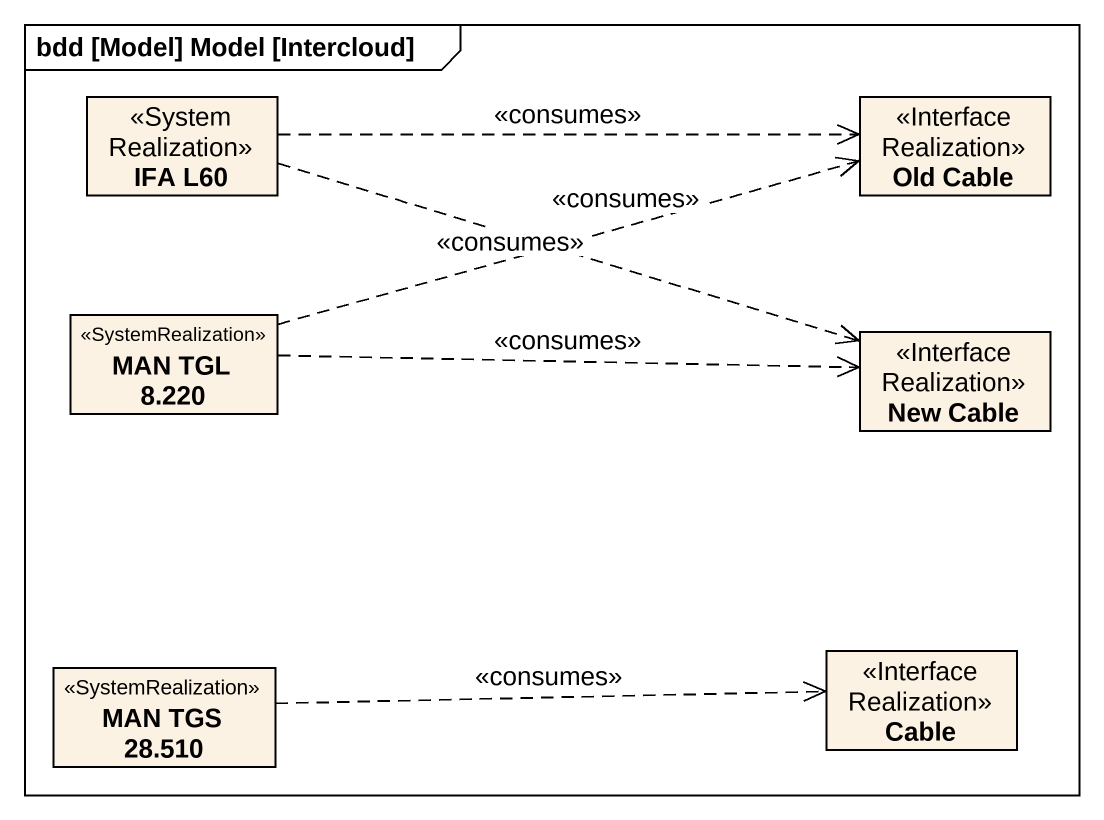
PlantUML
@startuml
mainframe bdd [Model] Model [Intercloud]
hide circle
hide empty members
class "IFA L60" as IFA_L60 <<SystemRealization>>
class "Old Cable" as Old_Cable <<InterfaceRealization>>
class "MAN TGL 8.220" as MAN_TGL_8_220 <<SystemRealization>>
class "New Cable" as New_Cable <<InterfaceRealization>>
class Cable <<InterfaceRealization>>
class "MAN TGS 28.510" as MAN_TGS_28_510 <<SystemRealization>>
IFA_L60 .right.> Old_Cable : <<consumes>>
IFA_L60 .right.> New_Cable : <<consumes>>
MAN_TGL_8_220 .right.> Old_Cable : <<consumes>>
MAN_TGL_8_220 .right.> New_Cable : <<consumes>>
MAN_TGS_28_510 .right.> Cable : <<consumes>>
@enduml
